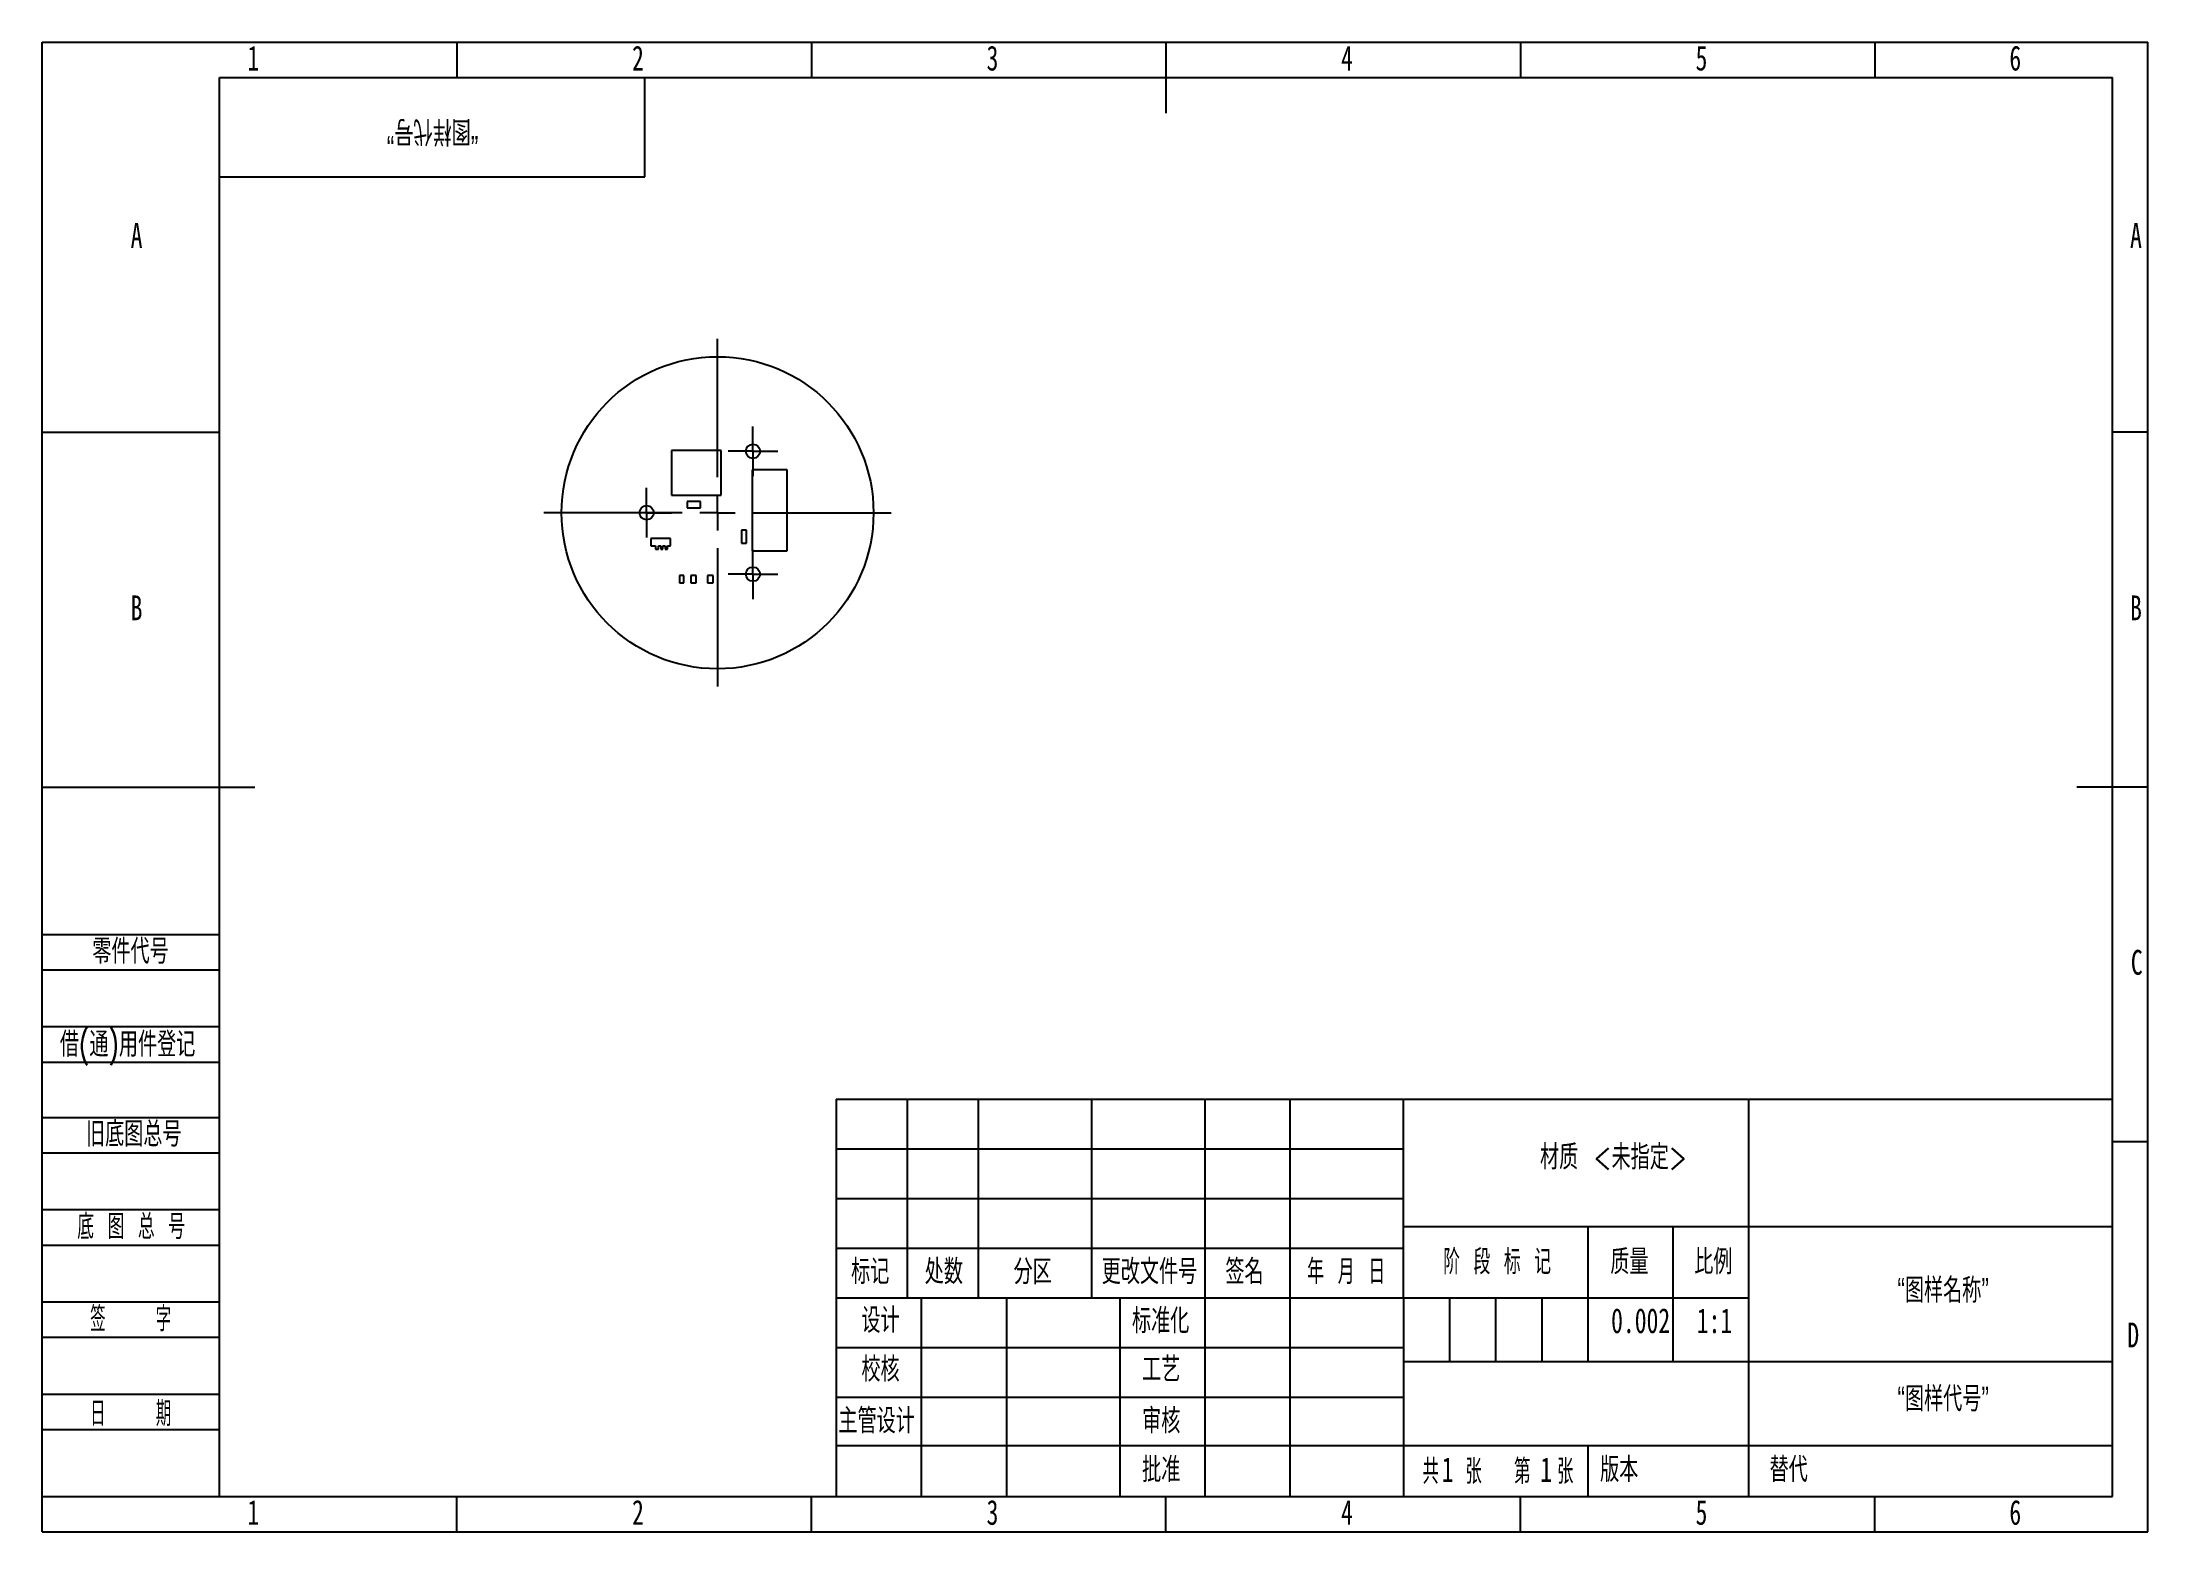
# Model space of a CAD drawing. Header units: millimetres. Extents: x 0 to 297, y 0 to 210.
import ezdxf

# ---------------------------------------------------------------- set-up
doc = ezdxf.new("R2010")
doc.units = ezdxf.units.MM
doc.layers.add('图框', color=7, linetype='Continuous')
doc.layers.add('粗实线层', color=7, linetype='Continuous', lineweight=25)
doc.styles.add('SLDTEXTSTYLE0', font='TXT', dxfattribs={"width": 0.7, "bigfont": 'bigfont'})
doc.styles.add('SLDTEXTSTYLE1', font='TXT', dxfattribs={"width": 0.6, "bigfont": 'bigfont'})
doc.styles.add('SLDTEXTSTYLE2', font='TXT', dxfattribs={"width": 0.614286, "bigfont": 'bigfont'})
doc.styles.add('SLDTEXTSTYLE3', font='TXT', dxfattribs={"width": 0.62, "bigfont": 'bigfont'})
doc.styles.add('SLDTEXTSTYLE4', font='TXT', dxfattribs={"width": 0.566667, "bigfont": 'bigfont'})
doc.styles.add('SLDTEXTSTYLE5', font='TXT', dxfattribs={"width": 0.7})

# ---------------------------------------------------------------- blocks, each defined once
blk = doc.blocks.new('SW_CENTERMARKSYMBOL_0')
at = {"layer": '图框', "color": 0}
for p, q in [((0, 5), (0, 24.5)), ((-5, 0), (-24.5, 0)), ((0, 0), (-2.5, 0)), ((0, 0), (0, 2.5)), ((0, 0), (0, -2.5)), ((0, 0), (2.5, 0)), ((5, 0), (24.5, 0)), ((0, -5), (0, -24.5))]:
    blk.add_line(p, q, dxfattribs=at)
blk = doc.blocks.new('SW_CENTERMARKSYMBOL_1')
at = {"layer": '图框', "color": 0}
for p, q in [((0, 2.5), (0, 3.5)), ((-2.5, 0), (-3.5, 0)), ((0, 0), (-2.5, 0)), ((0, 0), (0, 2.5)), ((0, 0), (0, -2.5)), ((0, 0), (2.5, 0)), ((2.5, 0), (3.5, 0)), ((0, -2.5), (0, -3.5))]:
    blk.add_line(p, q, dxfattribs=at)
blk = doc.blocks.new('SW_CENTERMARKSYMBOL_2')
at = {"layer": '图框', "color": 0}
for p, q in [((0, 2.5), (0, 3.5)), ((-2.5, 0), (-3.5, 0)), ((0, 0), (-2.5, 0)), ((0, 0), (0, 2.5)), ((0, 0), (0, -2.5)), ((0, 0), (2.5, 0)), ((2.5, 0), (3.5, 0)), ((0, -2.5), (0, -3.5))]:
    blk.add_line(p, q, dxfattribs=at)
blk = doc.blocks.new('SW_CENTERMARKSYMBOL_3')
at = {"layer": '图框', "color": 0}
for p, q in [((0, 2.5), (0, 3.5)), ((-2.5, 0), (-3.5, 0)), ((0, 0), (-2.5, 0)), ((0, 0), (0, 2.5)), ((0, 0), (0, -2.5)), ((0, 0), (2.5, 0)), ((2.5, 0), (3.5, 0)), ((0, -2.5), (0, -3.5))]:
    blk.add_line(p, q, dxfattribs=at)

msp = doc.modelspace()

# ---------------------------------------------------------------- linework, layer by layer
at = {"color": 7, "linetype": 'Continuous', "lineweight": 25}
for p, q in [((95.77, 152.45), (88.75, 152.45)), ((88.75, 152.45), (88.75, 146.12)), ((95.77, 146.12), (95.77, 152.45)), ((105.07, 149.71), (100.15, 149.71)), ((100.15, 149.71), (100.15, 138.31)), ((105.07, 138.31), (105.07, 149.71)), ((88.75, 146.12), (95.77, 146.12)), ((92.87, 145.24), (90.98, 145.24)), ((90.98, 145.24), (90.98, 144.34)), ((90.98, 144.34), (92.87, 144.34)), ((92.87, 144.34), (92.87, 145.24)), ((85.86, 140.01), (85.86, 139)), ((88.61, 140.01), (85.86, 140.01)), ((88.61, 139), (88.61, 140.01)), ((99.35, 141.2), (98.66, 141.2)), ((98.66, 141.2), (98.66, 139.37)), ((99.35, 139.37), (99.35, 141.2)), ((85.86, 139), (86.51, 139)), ((86.51, 139), (86.51, 138.52)), ((86.51, 138.52), (86.93, 138.52)), ((86.93, 139), (87.27, 139)), ((86.93, 138.52), (86.93, 139)), ((87.27, 139), (87.27, 138.52)), ((87.27, 138.52), (87.53, 138.52)), ((87.53, 139), (87.88, 139)), ((87.53, 138.52), (87.53, 139)), ((87.88, 139), (87.88, 138.52)), ((87.88, 138.52), (88.19, 138.52)), ((88.19, 139), (88.61, 139)), ((88.19, 138.52), (88.19, 139)), ((98.66, 139.37), (99.35, 139.37)), ((100.15, 138.31), (105.07, 138.31)), ((90.53, 134.8), (89.89, 134.8)), ((89.89, 134.8), (89.89, 133.76)), ((89.89, 133.76), (90.53, 133.76)), ((90.53, 133.76), (90.53, 134.8)), ((92.26, 134.8), (91.51, 134.8)), ((91.51, 134.8), (91.51, 133.76)), ((91.51, 133.76), (92.26, 133.76)), ((92.26, 133.76), (92.26, 134.8)), ((94.65, 134.8), (93.85, 134.8)), ((93.85, 134.8), (93.85, 133.76)), ((93.85, 133.76), (94.65, 133.76)), ((94.65, 133.76), (94.65, 134.8))]:
    msp.add_line(p, q, dxfattribs=at)
for centre, radius in [((95.26, 143.66), 22), ((100.26, 152.32), 1), ((85.26, 143.66), 1), ((100.26, 135), 1)]:
    msp.add_circle(centre, radius, dxfattribs=at)
at = {"layer": '图框'}
for p, q in [((0, 0), (0, 210)), ((0, 210), (297, 210)), ((58.5, 210), (58.5, 205)), ((108.5, 210), (108.5, 205)), ((208.5, 210), (208.5, 205)), ((258.5, 210), (258.5, 205)), ((297, 0), (297, 210)), ((0, 155), (25, 155)), ((297, 155), (292, 155)), ((0, 84.22), (25, 84.22)), ((0, 79.22), (25, 79.22)), ((0, 71.22), (25, 71.22)), ((0, 66.22), (25, 66.22)), ((0, 58.43), (25, 58.43)), ((112, 54), (192, 54)), ((297, 55), (292, 55)), ((0, 53.43), (25, 53.43)), ((0, 45.43), (25, 45.43)), ((112, 47), (192, 47)), ((0, 40.43), (25, 40.43)), ((198.5, 33), (198.5, 24)), ((205, 33), (205, 24)), ((211.5, 33), (211.5, 24)), ((0, 32.43), (25, 32.43)), ((0, 27.43), (25, 27.43)), ((0, 19.43), (25, 19.43)), ((0, 14.43), (25, 14.43)), ((0, 5), (25, 5)), ((58.5, 0), (58.5, 5)), ((108.5, 0), (108.5, 5)), ((208.5, 0), (208.5, 5)), ((258.5, 0), (258.5, 5)), ((0, 0), (297, 0))]:
    msp.add_line(p, q, dxfattribs=at)
at = {"layer": '图框', "lineweight": 25}
for p, q in [((158.5, 210), (158.5, 200)), ((0, 105), (30, 105)), ((297, 105), (287, 105)), ((112, 61), (112, 5)), ((112, 61), (292, 61)), ((122, 61), (122, 33)), ((132, 61), (132, 33)), ((148, 61), (148, 33)), ((164, 61), (164, 5)), ((176, 61), (176, 5)), ((191.97, 61.05), (192, 5)), ((240.69, 61), (240.69, 5)), ((191.98, 43.05), (291.98, 43.05)), ((218, 43.07), (218, 24.07)), ((230, 43), (230, 24)), ((112, 40), (192, 40)), ((112, 33), (192, 33)), ((124, 33), (124, 5)), ((136, 33), (136, 5)), ((152, 33), (152, 5)), ((192.02, 33), (240.69, 33)), ((112, 26), (192, 26)), ((192, 24), (292, 24)), ((112, 19), (192, 19)), ((112, 12.17), (192, 12.17)), ((192, 12.17), (292, 12.17)), ((218, 12.17), (218, 5)), ((25, 5), (292, 5)), ((158.5, 0), (158.5, 5))]:
    msp.add_line(p, q, dxfattribs=at)
at = {"layer": '图框', "linetype": 'Continuous', "lineweight": 25}
for p, q in [((25, 5), (25, 205)), ((25, 205), (292, 205)), ((292, 5), (292, 205))]:
    msp.add_line(p, q, dxfattribs=at)
at = {"layer": '粗实线层'}
for p, q in [((85, 191), (85, 205)), ((25, 191), (85, 191))]:
    msp.add_line(p, q, dxfattribs=at)

# ---------------------------------------------------------------- block references
at = {"layer": '图框'}
for name, p in [('SW_CENTERMARKSYMBOL_0', (95.26, 143.66)), ('SW_CENTERMARKSYMBOL_2', (100.26, 152.32)), ('SW_CENTERMARKSYMBOL_3', (85.26, 143.66)), ('SW_CENTERMARKSYMBOL_1', (100.26, 135))]:
    msp.add_blockref(name, p, dxfattribs=at)

# ---------------------------------------------------------------- texts
at = {"layer": '图框', "char_height": 3.5}
for s, insert, attachment_point, style in [('1', (29.79, 209.5), 2, 'SLDTEXTSTYLE5'), ('2', (84.04, 209.5), 2, 'SLDTEXTSTYLE5'), ('3', (134.04, 209.5), 2, 'SLDTEXTSTYLE5'), ('4', (184.04, 209.5), 2, 'SLDTEXTSTYLE5'), ('5', (234.04, 209.5), 2, 'SLDTEXTSTYLE5'), ('6', (278.3, 209.5), 2, 'SLDTEXTSTYLE5'), ('A', (13.32, 184.5), 2, 'SLDTEXTSTYLE5'), ('A', (295.32, 184.5), 2, 'SLDTEXTSTYLE5'), ('B', (13.32, 132), 2, 'SLDTEXTSTYLE5'), ('B', (295.32, 132), 2, 'SLDTEXTSTYLE5'), ('零件代号', (7.08, 83.58), 1, 'SLDTEXTSTYLE0'), ('C', (295.43, 82.04), 2, 'SLDTEXTSTYLE5'), ('借(通)用件登记', (2.5, 70.47), 1, 'SLDTEXTSTYLE0'), ('旧底图总号', (6.19, 57.82), 1, 'SLDTEXTSTYLE0'), ('材质 <未指定>', (221.61, 54.58), 2, 'SLDTEXTSTYLE0'), ('底 图 总 号', (4.95, 44.77), 1, 'SLDTEXTSTYLE2'), ('标记', (116.8, 38.42), 2, 'SLDTEXTSTYLE0'), ('处数', (127.18, 38.42), 2, 'SLDTEXTSTYLE0'), ('分区', (139.71, 38.42), 2, 'SLDTEXTSTYLE0'), ('更改文件号', (156.18, 38.42), 2, 'SLDTEXTSTYLE0'), ('签名', (169.58, 38.42), 2, 'SLDTEXTSTYLE0'), ('年 月 日', (183.93, 38.42), 2, 'SLDTEXTSTYLE3'), ('阶 段 标 记', (205.21, 39.81), 2, 'SLDTEXTSTYLE2'), ('质量', (223.87, 39.81), 2, 'SLDTEXTSTYLE0'), ('比例', (235.72, 39.81), 2, 'SLDTEXTSTYLE0'), ('“图样名称”', (268.12, 35.79), 2, 'SLDTEXTSTYLE0'), ('签    字', (12.49, 31.76), 2, 'SLDTEXTSTYLE4'), ('设计', (118.25, 31.56), 2, 'SLDTEXTSTYLE0'), ('标准化', (157.76, 31.49), 2, 'SLDTEXTSTYLE0'), ('0.002', (225.46, 31.52), 2, 'SLDTEXTSTYLE5'), ('1:1', (235.86, 31.52), 2, 'SLDTEXTSTYLE5'), ('D', (294.93, 29.5), 2, 'SLDTEXTSTYLE5'), ('校核', (118.25, 24.68), 2, 'SLDTEXTSTYLE0'), ('工艺', (157.84, 24.64), 2, 'SLDTEXTSTYLE0'), ('“图样代号”', (268.13, 20.49), 2, 'SLDTEXTSTYLE0'), ('日    期', (12.49, 18.41), 2, 'SLDTEXTSTYLE4'), ('主管设计', (117.7, 17.4), 2, 'SLDTEXTSTYLE0'), ('审核', (157.84, 17.4), 2, 'SLDTEXTSTYLE0'), ('批准', (157.84, 10.52), 2, 'SLDTEXTSTYLE0'), ('共  张', (198.87, 10.26), 2, 'SLDTEXTSTYLE1'), ('1', (197.39, 10.53), 1, 'SLDTEXTSTYLE5'), ('第  张', (211.8, 10.26), 2, 'SLDTEXTSTYLE1'), ('1', (211.3, 10.53), 1, 'SLDTEXTSTYLE5'), ('版本', (222.44, 10.53), 2, 'SLDTEXTSTYLE0'), ('替代', (243.64, 10.53), 1, 'SLDTEXTSTYLE0'), ('1', (29.79, 4.5), 2, 'SLDTEXTSTYLE5'), ('2', (84.04, 4.5), 2, 'SLDTEXTSTYLE5'), ('3', (134.04, 4.5), 2, 'SLDTEXTSTYLE5'), ('4', (184.04, 4.5), 2, 'SLDTEXTSTYLE5'), ('5', (234.04, 4.5), 2, 'SLDTEXTSTYLE5'), ('6', (278.3, 4.5), 2, 'SLDTEXTSTYLE5')]:
    msp.add_mtext(s, dxfattribs=dict(at, insert=insert, attachment_point=attachment_point, style=style))
at = {"layer": '图框', "insert": (55.07, 195.65), "char_height": 3.5, "attachment_point": 2, "rotation": 180, "style": 'SLDTEXTSTYLE0'}
msp.add_mtext('“图样代号”', dxfattribs=at)

doc.saveas('drawing.dxf')
